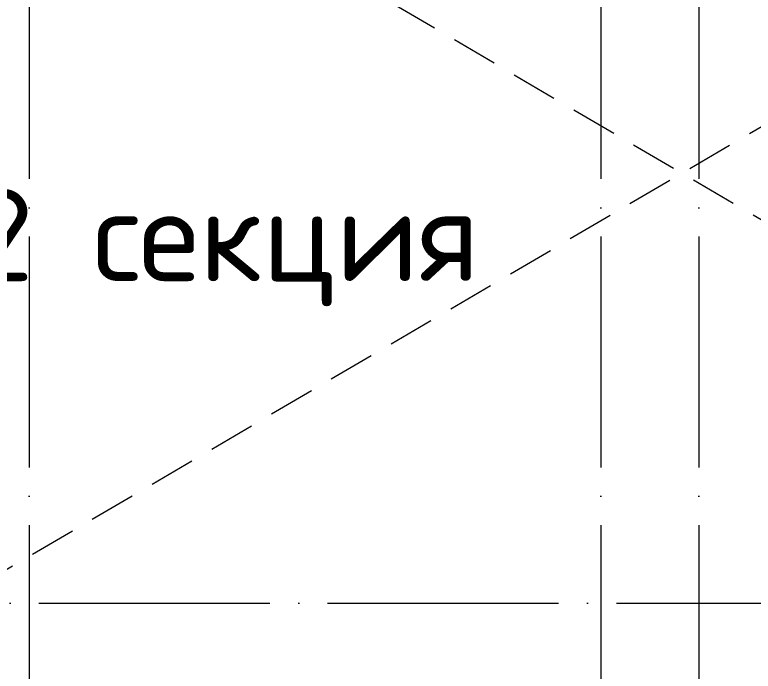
# Model space of a CAD drawing. Header units: millimetres. Extents: x -68946 to 288321, y -402657 to 324925.
# Drawn here: x 115529 to 121923, y -213621 to -207932 of the extents above; entities that cross this region are included whole.
import ezdxf

# ---------------------------------------------------------------- set-up
doc = ezdxf.new("R2010")
doc.units = ezdxf.units.MM
doc.linetypes.add('ADSK_Линия сетки', pattern=[2500, 2000, -250, 0, -250])
doc.linetypes.add('Штриховая', pattern=[600, 400, -200])
for name, color, linetype, lineweight in [('A-DETL-____-OTLN', 250, 'Continuous', 5), ('G-____-____-TEXT', 250, 'Continuous', 9), ('S-GRID-____-OTLN', 250, 'Continuous', 9)]:
    doc.layers.add(name, color=color, linetype=linetype, lineweight=lineweight)
doc.styles.add('ISOCPEUR_6', font='isocpeur.ttf', dxfattribs={"height": 3.5})

msp = doc.modelspace()

# ---------------------------------------------------------------- linework, layer by layer
at = {"layer": 'A-DETL-____-OTLN', "linetype": 'Штриховая'}
for p, q in [((136752.9516, -218380.9056), (105852.8838, -200230.928)), ((105852.8838, -218380.9056), (136752.9057, -200230.928))]:
    msp.add_line(p, q, dxfattribs=at)
at = {"layer": 'S-GRID-____-OTLN', "linetype": 'ADSK_Линия сетки'}
for p, q in [((115652.9057, -197353.9241), (115652.9057, -262294.7685)), ((120602.9057, -197353.9241), (120602.9057, -262294.7685)), ((121452.9057, -197353.9241), (121452.9057, -262294.7685)), ((93236.8325, -213030.9286), (184510.8783, -213030.9286))]:
    msp.add_line(p, q, dxfattribs=at)

# ---------------------------------------------------------------- texts
at = {"layer": 'G-____-____-TEXT', "color": 7, "insert": (111002.9057, -209440.6432), "char_height": 800, "width": 18169.734652, "attachment_point": 1, "style": 'ISOCPEUR_6'}
msp.add_mtext('3 этаж, 2 секция', dxfattribs=at)

doc.saveas('drawing.dxf')
